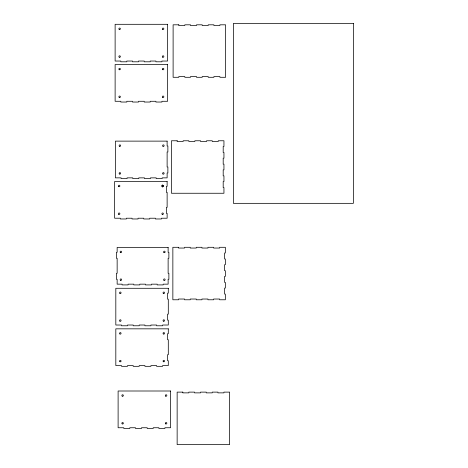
<?xml version="1.0" encoding="UTF-8"?>
<svg xmlns="http://www.w3.org/2000/svg" width="468" height="468" viewBox="0 0 468 468"><rect width="100%" height="100%" fill="white"/><g stroke="black" fill="none" stroke-linecap="round" stroke-linejoin="round"><path stroke-width="0.7" d="M161.501 185.983L161.881 185.983M162.256 185.983L163.004 185.983M163.379 185.983A0.749 0.749 0 0 0 162.256 185.334A0.749 0.749 0 0 0 162.256 186.633A0.749 0.749 0 0 0 163.379 185.983L163.753 185.983M162.63 184.86L162.63 185.234M162.63 185.609L162.63 186.358M162.63 186.732L162.63 187.106M353.358 23.4L233.397 23.4L233.397 203.34L353.358 203.34L353.358 23.4M167.608 24.307L115.122 24.307L115.122 61.045L120.82 61.045L120.82 61.794L126.816 61.794L126.816 61.045L132.514 61.045L132.514 61.794L138.516 61.794L138.516 61.045L144.214 61.045L144.214 61.794L150.21 61.794L150.21 61.045L155.908 61.045L155.908 61.794L161.91 61.794L161.91 61.045L167.608 61.045L167.608 24.307M178.811 24.81L173.113 24.81L173.113 77.296L178.811 77.296L178.811 76.547L184.807 76.547L184.807 77.296L190.511 77.296L190.511 76.547L196.507 76.547L196.507 77.296L202.205 77.296L202.205 76.547L208.201 76.547L208.201 77.296L213.899 77.296L213.899 76.547L219.901 76.547L219.901 77.296L225.599 77.296L225.599 24.81L219.901 24.81L219.901 25.559L213.899 25.559L213.899 24.81L208.201 24.81L208.201 25.559L202.205 25.559L202.205 24.81L196.507 24.81L196.507 25.559L190.511 25.559L190.511 24.81L184.807 24.81L184.807 25.559L178.811 25.559L178.811 24.81M167.608 64.549L115.122 64.549L115.122 101.287L120.82 101.287L120.82 102.036L126.816 102.036L126.816 101.287L132.514 101.287L132.514 102.036L138.516 102.036L138.516 101.287L144.214 101.287L144.214 102.036L150.21 102.036L150.21 101.287L155.908 101.287L155.908 102.036L161.91 102.036L161.91 101.287L167.608 101.287L167.608 64.549M177.161 140.769L171.464 140.769L171.464 193.255L223.944 193.255L223.944 187.557L223.195 187.557L223.195 181.555L223.944 181.555L223.944 175.857L223.195 175.857L223.195 169.861L223.944 169.861L223.944 164.163L223.195 164.163L223.195 158.166L223.944 158.166L223.944 152.469L223.195 152.469L223.195 146.466L223.944 146.466L223.944 140.769L218.246 140.769L218.246 141.517L212.25 141.517L212.25 140.769L206.552 140.769L206.552 141.517L200.556 141.517L200.556 140.769L194.858 140.769L194.858 141.517L188.856 141.517L188.856 140.769L183.158 140.769L183.158 141.517L177.161 141.517L177.161 140.769M167.123 141.125L115.385 141.125L115.385 177.863L121.083 177.863L121.083 178.612L127.085 178.612L127.085 177.863L132.783 177.863L132.783 178.612L138.78 178.612L138.78 177.863L144.477 177.863L144.477 178.612L150.474 178.612L150.474 177.863L156.172 177.863L156.172 178.612L162.174 178.612L162.174 177.863L167.123 177.863L167.123 172.99L167.872 172.99L167.872 166.994L167.123 166.994L167.123 151.995L167.872 151.995L167.872 145.998L167.123 145.998L167.123 141.125M167.129 181.485L114.642 181.485L114.642 218.223L120.34 218.223L120.34 218.971L126.342 218.971L126.342 218.223L132.04 218.223L132.04 218.971L138.037 218.971L138.037 218.223L143.734 218.223L143.734 218.971L149.731 218.971L149.731 218.223L155.429 218.223L155.429 218.971L161.431 218.971L161.431 218.223L167.129 218.223L167.129 213.349L166.38 213.349L166.38 207.353L167.129 207.353L167.129 192.36L166.38 192.36L166.38 186.358L167.129 186.358L167.129 181.485M178.554 247.297L172.856 247.297L172.856 299.777L178.554 299.777L178.554 299.029L184.556 299.029L184.556 299.777L190.254 299.777L190.254 299.029L196.25 299.029L196.25 299.777L201.948 299.777L201.948 299.029L207.944 299.029L207.944 299.777L213.642 299.777L213.642 299.029L219.644 299.029L219.644 299.777L225.342 299.777L225.342 294.079L224.593 294.079L224.593 288.083L225.342 288.083L225.342 282.385L224.593 282.385L224.593 276.389L225.342 276.389L225.342 270.691L224.593 270.691L224.593 264.689L225.342 264.689L225.342 258.991L224.593 258.991L224.593 252.995L225.342 252.995L225.342 247.297L219.644 247.297L219.644 248.046L213.642 248.046L213.642 247.297L207.944 247.297L207.944 248.046L201.948 248.046L201.948 247.297L196.25 247.297L196.25 248.046L190.254 248.046L190.254 247.297L184.556 247.297L184.556 248.046L178.554 248.046L178.554 247.297M168.129 247.42L117.146 247.42L117.146 252.293L116.392 252.293L116.392 258.289L117.146 258.289L117.146 273.289L116.392 273.289L116.392 279.285L117.146 279.285L117.146 284.158L122.089 284.158L122.089 284.907L128.092 284.907L128.092 284.158L133.789 284.158L133.789 284.907L139.786 284.907L139.786 284.158L145.484 284.158L145.484 284.907L151.48 284.907L151.48 284.158L157.178 284.158L157.178 284.907L163.18 284.907L163.18 284.158L168.129 284.158L168.129 279.285L168.878 279.285L168.878 273.289L168.129 273.289L168.129 258.289L168.878 258.289L168.878 252.293L168.129 252.293L168.129 247.42M168.299 288.288L115.818 288.288L115.818 325.026L121.516 325.026L121.516 325.775L127.512 325.775L127.512 325.026L133.21 325.026L133.21 325.775L139.212 325.775L139.212 325.026L144.91 325.026L144.91 325.775L150.907 325.775L150.907 325.026L156.604 325.026L156.604 325.775L162.601 325.775L162.601 325.026L168.299 325.026L168.299 320.153L167.55 320.153L167.55 314.151L168.299 314.151L168.299 299.157L167.55 299.157L167.55 293.161L168.299 293.161L168.299 288.288M168.299 328.834L115.818 328.834L115.818 365.572L121.516 365.572L121.516 366.321L127.512 366.321L127.512 365.572L133.21 365.572L133.21 366.321L139.212 366.321L139.212 365.572L144.91 365.572L144.91 366.321L150.907 366.321L150.907 365.572L156.604 365.572L156.604 366.321L162.601 366.321L162.601 365.572L168.299 365.572L168.299 360.699L167.55 360.699L167.55 354.697L168.299 354.697L168.299 339.704L167.55 339.704L167.55 333.707L168.299 333.707L168.299 328.834M170.592 391.002L118.111 391.002L118.111 427.746L123.809 427.746L123.809 428.495L129.806 428.495L129.806 427.746L135.504 427.746L135.504 428.495L141.506 428.495L141.506 427.746L147.204 427.746L147.204 428.495L153.2 428.495L153.2 427.746L158.898 427.746L158.898 428.495L164.894 428.495L164.894 427.746L170.592 427.746L170.592 391.002M182.842 392.12L177.144 392.12L177.144 444.6L229.624 444.6L229.624 392.12L223.926 392.12L223.926 392.868L217.93 392.868L217.93 392.12L212.232 392.12L212.232 392.868L206.236 392.868L206.236 392.12L200.538 392.12L200.538 392.868L194.536 392.868L194.536 392.12L188.838 392.12L188.838 392.868L182.842 392.868L182.842 392.12M162.689 29.425A0.749 0.749 0 0 0 163.853 28.858A0.749 0.749 0 0 0 162.782 28.133A0.749 0.749 0 0 0 162.689 29.425M119.246 29.455A0.749 0.749 0 0 0 120.37 28.805A0.749 0.749 0 0 0 119.246 28.156A0.749 0.749 0 0 0 119.246 29.455M119.246 57.195A0.749 0.749 0 0 0 120.37 56.546A0.749 0.749 0 0 0 119.246 55.897A0.749 0.749 0 0 0 119.246 57.195M162.729 57.195A0.749 0.749 0 0 0 163.858 56.546A0.749 0.749 0 0 0 162.729 55.897A0.749 0.749 0 0 0 162.729 57.195M162.689 69.668A0.749 0.749 0 0 0 163.853 69.1A0.749 0.749 0 0 0 162.782 68.375A0.749 0.749 0 0 0 162.689 69.668M119.2 69.668A0.749 0.749 0 0 0 120.37 69.1A0.749 0.749 0 0 0 119.293 68.375A0.749 0.749 0 0 0 119.2 69.668M119.246 97.438A0.749 0.749 0 0 0 120.37 96.788A0.749 0.749 0 0 0 119.246 96.139A0.749 0.749 0 0 0 119.246 97.438M162.729 97.438A0.749 0.749 0 0 0 163.858 96.788A0.749 0.749 0 0 0 162.729 96.139A0.749 0.749 0 0 0 162.729 97.438M162.999 146.273A0.749 0.749 0 0 0 164.122 145.624A0.749 0.749 0 0 0 162.999 144.975A0.749 0.749 0 0 0 162.999 146.273M119.51 146.273A0.749 0.749 0 0 0 120.639 145.624A0.749 0.749 0 0 0 119.51 144.975A0.749 0.749 0 0 0 119.51 146.273M119.51 174.014A0.749 0.749 0 0 0 120.639 173.365A0.749 0.749 0 0 0 119.51 172.715A0.749 0.749 0 0 0 119.51 174.014M162.999 174.014A0.749 0.749 0 0 0 164.122 173.365A0.749 0.749 0 0 0 162.999 172.715A0.749 0.749 0 0 0 162.999 174.014M162.256 214.373A0.749 0.749 0 0 0 163.379 213.724A0.749 0.749 0 0 0 162.256 213.075A0.749 0.749 0 0 0 162.256 214.373M118.72 214.344A0.749 0.749 0 0 0 119.89 213.777A0.749 0.749 0 0 0 118.813 213.051A0.749 0.749 0 0 0 118.72 214.344M118.767 186.633A0.749 0.749 0 0 0 119.89 185.983A0.749 0.749 0 0 0 118.767 185.334A0.749 0.749 0 0 0 118.767 186.633M164.005 280.309A0.749 0.749 0 0 0 165.128 279.659A0.749 0.749 0 0 0 164.005 279.01A0.749 0.749 0 0 0 164.005 280.309M120.516 280.309A0.749 0.749 0 0 0 121.639 279.659A0.749 0.749 0 0 0 120.516 279.01A0.749 0.749 0 0 0 120.516 280.309M120.516 252.568A0.749 0.749 0 0 0 121.639 251.919A0.749 0.749 0 0 0 120.516 251.269A0.749 0.749 0 0 0 120.516 252.568M163.958 252.539A0.749 0.749 0 0 0 165.128 251.971A0.749 0.749 0 0 0 164.052 251.246A0.749 0.749 0 0 0 163.958 252.539M163.385 321.147A0.749 0.749 0 0 0 164.549 320.58A0.749 0.749 0 0 0 163.472 319.855A0.749 0.749 0 0 0 163.385 321.147M119.943 321.177A0.749 0.749 0 0 0 121.066 320.527A0.749 0.749 0 0 0 119.943 319.878A0.749 0.749 0 0 0 119.943 321.177M119.943 293.436A0.749 0.749 0 0 0 121.066 292.787A0.749 0.749 0 0 0 119.943 292.137A0.749 0.749 0 0 0 119.943 293.436M163.426 293.436A0.749 0.749 0 0 0 164.555 292.787A0.749 0.749 0 0 0 163.426 292.137A0.749 0.749 0 0 0 163.426 293.436M163.385 361.694A0.749 0.749 0 0 0 164.549 361.126A0.749 0.749 0 0 0 163.472 360.401A0.749 0.749 0 0 0 163.385 361.694M119.943 361.723A0.749 0.749 0 0 0 121.066 361.074A0.749 0.749 0 0 0 119.943 360.424A0.749 0.749 0 0 0 119.943 361.723M119.943 333.982A0.749 0.749 0 0 0 121.066 333.333A0.749 0.749 0 0 0 119.943 332.684A0.749 0.749 0 0 0 119.943 333.982M163.426 333.982A0.749 0.749 0 0 0 164.555 333.333A0.749 0.749 0 0 0 163.426 332.684A0.749 0.749 0 0 0 163.426 333.982M165.678 423.868A0.749 0.749 0 0 0 166.842 423.3A0.749 0.749 0 0 0 165.766 422.569A0.749 0.749 0 0 0 165.678 423.868M122.189 423.868A0.749 0.749 0 0 0 123.359 423.3A0.749 0.749 0 0 0 122.283 422.569A0.749 0.749 0 0 0 122.189 423.868M122.236 396.15A0.749 0.749 0 0 0 123.359 395.501A0.749 0.749 0 0 0 122.236 394.852A0.749 0.749 0 0 0 122.236 396.15M165.719 396.15A0.749 0.749 0 0 0 166.848 395.501A0.749 0.749 0 0 0 165.719 394.852A0.749 0.749 0 0 0 165.719 396.15"/></g></svg>
